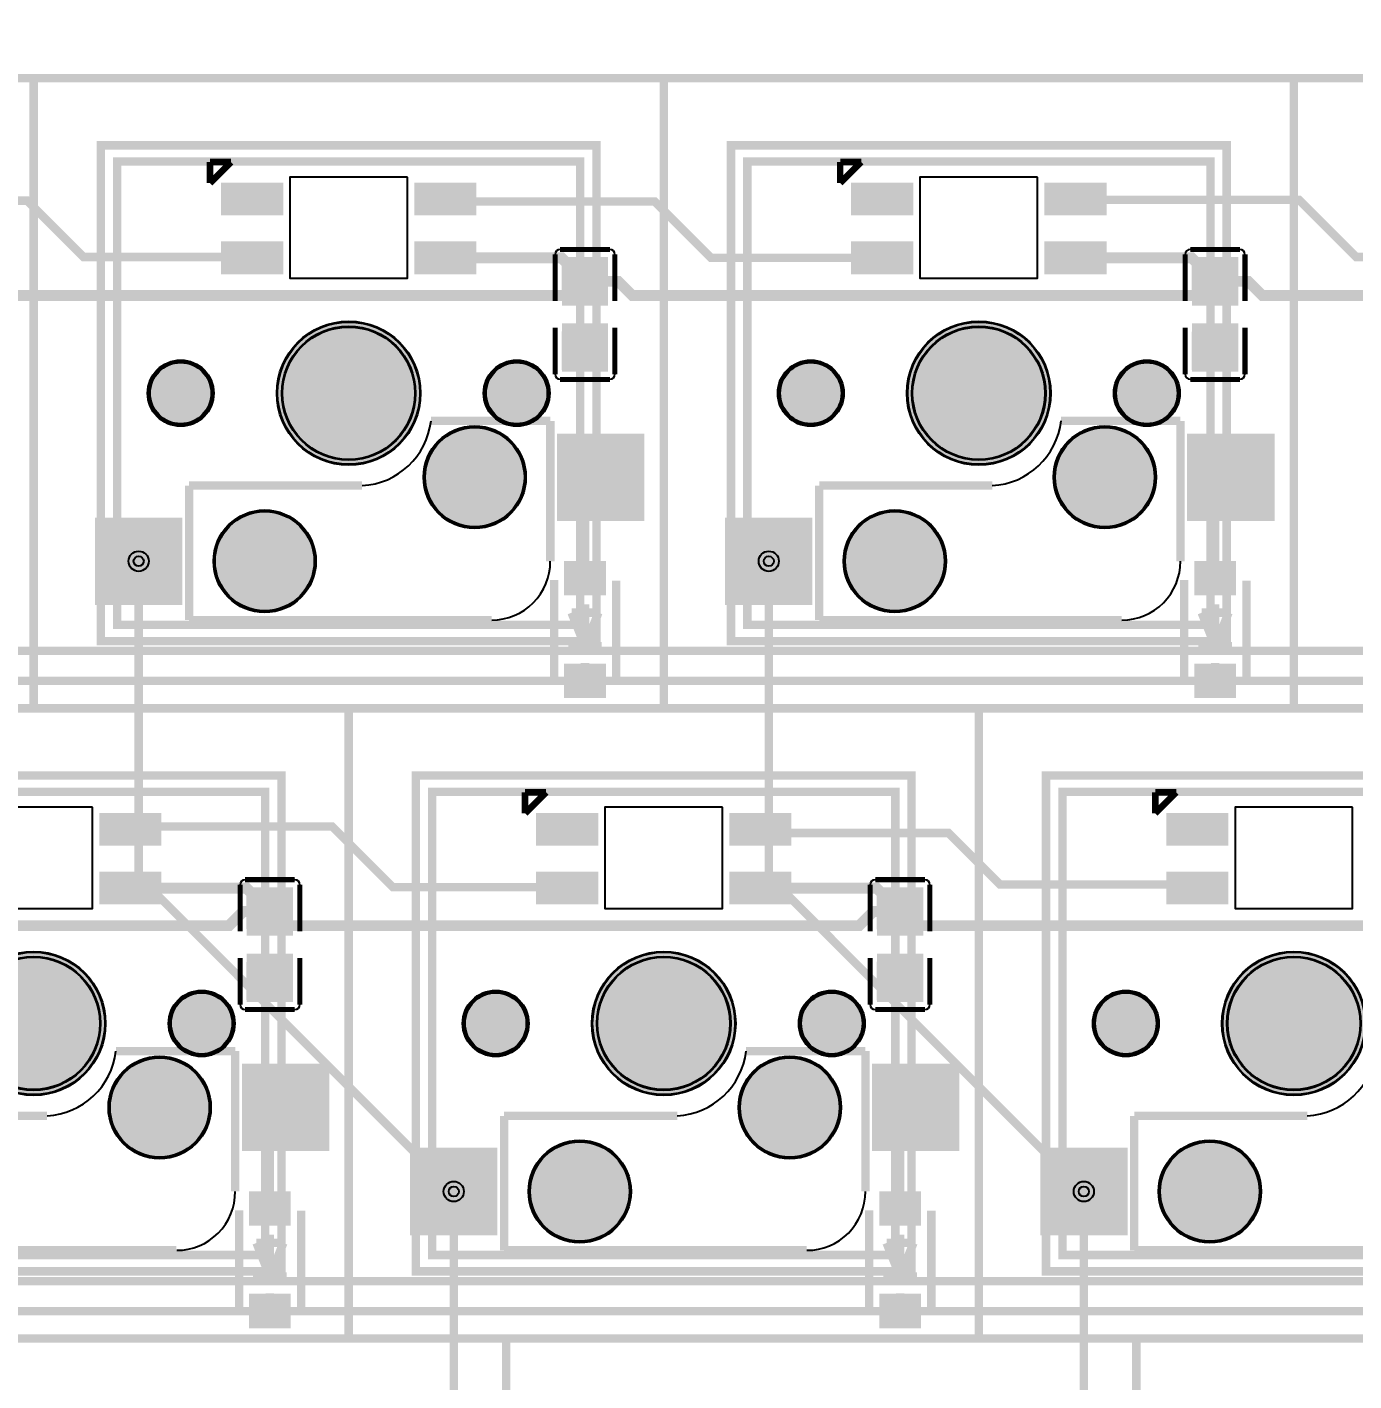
# Model space of a CAD drawing. Header units: millimetres. Extents: x 5 to 310, y -122 to -25.
# Drawn here: x 42.67 to 82.78, y -65.58 to -24.65 of the extents above; entities that cross this region are included whole.
import ezdxf

# ---------------------------------------------------------------- set-up
doc = ezdxf.new("R2010")
doc.units = ezdxf.units.MM
for name, color, linetype, true_color in [('BoardOutLine', 6, 'Continuous', 0xff00ff), ('BottomLayer', 5, 'Continuous', 0x0000ff), ('BottomPasteMaskLayer', 7, 'Continuous', 0x800000), ('BottomSilkLayer', 7, 'Continuous', 0x66cc33), ('BottomSolderMaskLayer', 7, 'Continuous', 0xaa00ff), ('Document', 7, 'Continuous', 0xffffff), ('Hole', 7, 'Continuous', 0x222222), ('Multi-Layer', 7, 'Continuous', 0xc0c0c0), ('TopLayer', 1, 'Continuous', 0xff0000), ('TopSilkLayer', 7, 'Continuous', 0xffcc00), ('TopSolderMaskLayer', 7, 'Continuous', 0x800080)]:
    doc.layers.add(name, color=color, linetype=linetype, true_color=true_color)

msp = doc.modelspace()

# ---------------------------------------------------------------- hatches: boundary and pattern name
at = {"layer": 'BottomLayer'}
for points in [[(48.579, -29.406), (50.357, -29.406), (50.357, -30.295), (48.579, -30.295)], [(54.421, -29.406), (56.199, -29.406), (56.199, -30.295), (54.421, -30.295)], [(67.629, -29.406), (69.407, -29.406), (69.407, -30.295), (67.629, -30.295)], [(73.471, -29.406), (75.249, -29.406), (75.249, -30.295), (73.471, -30.295)], [(48.579, -31.184), (50.357, -31.184), (50.357, -32.073), (48.579, -32.073)], [(54.421, -31.184), (56.199, -31.184), (56.199, -32.073), (54.421, -32.073)], [(67.629, -31.184), (69.407, -31.184), (69.407, -32.073), (67.629, -32.073)], [(73.471, -31.184), (75.249, -31.184), (75.249, -32.073), (73.471, -32.073)], [(60.208, -33.043), (58.858, -33.043), (58.858, -31.633), (60.208, -31.633)], [(79.258, -33.043), (77.908, -33.043), (77.908, -31.633), (79.258, -31.633)], [(60.208, -33.633), (58.858, -33.633), (58.858, -35.043), (60.208, -35.043)], [(79.258, -33.633), (77.908, -33.633), (77.908, -35.043), (79.258, -35.043)], [(58.739, -36.99), (61.279, -36.99), (61.279, -39.53), (58.739, -39.53)], [(77.789, -36.99), (80.329, -36.99), (80.329, -39.53), (77.789, -39.53)], [(44.769, -39.53), (47.309, -39.53), (47.309, -42.07), (44.769, -42.07)], [(63.819, -39.53), (66.359, -39.53), (66.359, -42.07), (63.819, -42.07)], [(60.133, -41.814), (60.133, -40.814), (58.933, -40.814), (58.933, -41.814)], [(79.183, -41.814), (79.183, -40.814), (77.983, -40.814), (77.983, -41.814)], [(60.133, -44.913), (60.133, -43.913), (58.933, -43.913), (58.933, -44.913)], [(79.183, -44.913), (79.183, -43.913), (77.983, -43.913), (77.983, -44.913)], [(44.896, -48.457), (46.674, -48.457), (46.674, -49.346), (44.896, -49.346)], [(58.104, -48.457), (59.882, -48.457), (59.882, -49.346), (58.104, -49.346)], [(63.946, -48.457), (65.724, -48.457), (65.724, -49.346), (63.946, -49.346)], [(77.154, -48.457), (78.932, -48.457), (78.932, -49.346), (77.154, -49.346)], [(44.896, -50.235), (46.674, -50.235), (46.674, -51.124), (44.896, -51.124)], [(58.104, -50.235), (59.882, -50.235), (59.882, -51.124), (58.104, -51.124)], [(63.946, -50.235), (65.724, -50.235), (65.724, -51.124), (63.946, -51.124)], [(77.154, -50.235), (78.932, -50.235), (78.932, -51.124), (77.154, -51.124)], [(50.682, -52.094), (49.332, -52.094), (49.332, -50.684), (50.682, -50.684)], [(69.733, -52.094), (68.383, -52.094), (68.383, -50.684), (69.733, -50.684)], [(50.682, -52.684), (49.332, -52.684), (49.332, -54.094), (50.682, -54.094)], [(69.733, -52.684), (68.383, -52.684), (68.383, -54.094), (69.733, -54.094)], [(49.214, -56.04), (51.754, -56.04), (51.754, -58.58), (49.214, -58.58)], [(68.264, -56.04), (70.804, -56.04), (70.804, -58.58), (68.264, -58.58)], [(54.294, -58.58), (56.834, -58.58), (56.834, -61.12), (54.294, -61.12)], [(73.344, -58.58), (75.884, -58.58), (75.884, -61.12), (73.344, -61.12)], [(50.607, -60.864), (50.607, -59.864), (49.407, -59.864), (49.407, -60.864)], [(69.658, -60.864), (69.658, -59.864), (68.458, -59.864), (68.458, -60.864)], [(50.607, -63.964), (50.607, -62.964), (49.407, -62.964), (49.407, -63.964)], [(69.658, -63.964), (69.658, -62.964), (68.458, -62.964), (68.458, -63.964)]]:
    msp.add_hatch(color=256, dxfattribs=at).paths.add_polyline_path(points)
at = {"layer": 'BottomPasteMaskLayer'}
for points in [[(48.579, -29.406), (50.357, -29.406), (50.357, -30.295), (48.579, -30.295)], [(54.421, -29.406), (56.199, -29.406), (56.199, -30.295), (54.421, -30.295)], [(67.629, -29.406), (69.407, -29.406), (69.407, -30.295), (67.629, -30.295)], [(73.471, -29.406), (75.249, -29.406), (75.249, -30.295), (73.471, -30.295)], [(48.579, -31.184), (50.357, -31.184), (50.357, -32.073), (48.579, -32.073)], [(54.421, -31.184), (56.199, -31.184), (56.199, -32.073), (54.421, -32.073)], [(67.629, -31.184), (69.407, -31.184), (69.407, -32.073), (67.629, -32.073)], [(73.471, -31.184), (75.249, -31.184), (75.249, -32.073), (73.471, -32.073)], [(60.153, -31.663), (58.873, -31.663), (58.823, -31.713), (58.823, -32.863), (58.873, -32.913), (59.283, -32.918), (59.283, -32.468), (59.733, -32.468), (59.733, -32.908), (60.153, -32.913), (60.203, -32.863), (60.203, -31.713)], [(79.203, -31.663), (77.923, -31.663), (77.873, -31.713), (77.873, -32.863), (77.923, -32.913), (78.333, -32.918), (78.333, -32.468), (78.783, -32.468), (78.783, -32.908), (79.203, -32.913), (79.253, -32.863), (79.253, -31.713)], [(60.153, -33.813), (59.733, -33.813), (59.733, -34.258), (59.283, -34.258), (59.283, -33.818), (58.873, -33.813), (58.823, -33.863), (58.823, -35.013), (58.873, -35.063), (60.153, -35.063), (60.203, -35.013), (60.203, -33.863)], [(79.203, -33.813), (78.783, -33.813), (78.783, -34.258), (78.333, -34.258), (78.333, -33.818), (77.923, -33.813), (77.873, -33.863), (77.873, -35.013), (77.923, -35.063), (79.203, -35.063), (79.253, -35.013), (79.253, -33.863)], [(58.739, -36.99), (61.279, -36.99), (61.279, -39.53), (58.739, -39.53)], [(77.789, -36.99), (80.329, -36.99), (80.329, -39.53), (77.789, -39.53)], [(44.769, -39.53), (47.309, -39.53), (47.309, -42.07), (44.769, -42.07)], [(63.819, -39.53), (66.359, -39.53), (66.359, -42.07), (63.819, -42.07)], [(60.133, -41.814), (60.133, -40.814), (58.933, -40.814), (58.933, -41.814)], [(79.183, -41.814), (79.183, -40.814), (77.983, -40.814), (77.983, -41.814)], [(60.133, -44.913), (60.133, -43.913), (58.933, -43.913), (58.933, -44.913)], [(79.183, -44.913), (79.183, -43.913), (77.983, -43.913), (77.983, -44.913)], [(44.896, -48.457), (46.674, -48.457), (46.674, -49.346), (44.896, -49.346)], [(58.104, -48.457), (59.882, -48.457), (59.882, -49.346), (58.104, -49.346)], [(63.946, -48.457), (65.724, -48.457), (65.724, -49.346), (63.946, -49.346)], [(77.154, -48.457), (78.932, -48.457), (78.932, -49.346), (77.154, -49.346)], [(44.896, -50.235), (46.674, -50.235), (46.674, -51.124), (44.896, -51.124)], [(58.104, -50.235), (59.882, -50.235), (59.882, -51.124), (58.104, -51.124)], [(63.946, -50.235), (65.724, -50.235), (65.724, -51.124), (63.946, -51.124)], [(77.154, -50.235), (78.932, -50.235), (78.932, -51.124), (77.154, -51.124)], [(50.627, -50.714), (49.347, -50.714), (49.297, -50.764), (49.297, -51.914), (49.347, -51.964), (49.757, -51.969), (49.757, -51.519), (50.207, -51.519), (50.207, -51.959), (50.627, -51.964), (50.677, -51.914), (50.677, -50.764)], [(69.678, -50.714), (68.398, -50.714), (68.348, -50.764), (68.348, -51.914), (68.398, -51.964), (68.808, -51.969), (68.808, -51.519), (69.258, -51.519), (69.258, -51.959), (69.678, -51.964), (69.728, -51.914), (69.728, -50.764)], [(50.627, -52.864), (50.207, -52.864), (50.207, -53.309), (49.757, -53.309), (49.757, -52.869), (49.347, -52.864), (49.297, -52.914), (49.297, -54.064), (49.347, -54.114), (50.627, -54.114), (50.677, -54.064), (50.677, -52.914)], [(69.678, -52.864), (69.258, -52.864), (69.258, -53.309), (68.808, -53.309), (68.808, -52.869), (68.398, -52.864), (68.348, -52.914), (68.348, -54.064), (68.398, -54.114), (69.678, -54.114), (69.728, -54.064), (69.728, -52.914)], [(49.214, -56.04), (51.754, -56.04), (51.754, -58.58), (49.214, -58.58)], [(68.264, -56.04), (70.804, -56.04), (70.804, -58.58), (68.264, -58.58)], [(54.294, -58.58), (56.834, -58.58), (56.834, -61.12), (54.294, -61.12)], [(73.344, -58.58), (75.884, -58.58), (75.884, -61.12), (73.344, -61.12)], [(50.607, -60.864), (50.607, -59.864), (49.407, -59.864), (49.407, -60.864)], [(69.658, -60.864), (69.658, -59.864), (68.458, -59.864), (68.458, -60.864)], [(50.607, -63.964), (50.607, -62.964), (49.407, -62.964), (49.407, -63.964)], [(69.658, -63.964), (69.658, -62.964), (68.458, -62.964), (68.458, -63.964)]]:
    msp.add_hatch(color=256, dxfattribs=at).paths.add_polyline_path(points)
at = {"layer": 'BottomSolderMaskLayer'}
for points in [[(48.528, -29.355), (50.408, -29.355), (50.408, -30.346), (48.528, -30.346)], [(54.37, -29.355), (56.25, -29.355), (56.25, -30.346), (54.37, -30.346)], [(67.578, -29.355), (69.458, -29.355), (69.458, -30.346), (67.578, -30.346)], [(73.42, -29.355), (75.3, -29.355), (75.3, -30.346), (73.42, -30.346)], [(48.528, -31.133), (50.408, -31.133), (50.408, -32.124), (48.528, -32.124)], [(54.37, -31.133), (56.25, -31.133), (56.25, -32.124), (54.37, -32.124)], [(67.578, -31.133), (69.458, -31.133), (69.458, -32.124), (67.578, -32.124)], [(73.42, -31.133), (75.3, -31.133), (75.3, -32.124), (73.42, -32.124)], [(60.232, -33.07), (58.833, -33.07), (58.833, -31.607), (60.232, -31.607)], [(79.282, -33.07), (77.884, -33.07), (77.884, -31.607), (79.282, -31.607)], [(50.213, -35.72, 1), (54.564, -35.72, 1)], [(69.264, -35.72, 1), (73.615, -35.72, 1)], [(60.232, -33.607), (58.833, -33.607), (58.833, -35.07), (60.232, -35.07)], [(79.282, -33.607), (77.884, -33.607), (77.884, -35.07), (79.282, -35.07)], [(46.308, -35.72, 1), (48.309, -35.72, 1)], [(56.468, -35.72, 1), (58.469, -35.72, 1)], [(65.359, -35.72, 1), (67.36, -35.72, 1)], [(75.519, -35.72, 1), (77.52, -35.72, 1)], [(54.648, -38.26, 1), (57.749, -38.26, 1)], [(73.699, -38.26, 1), (76.8, -38.26, 1)], [(58.688, -36.939), (61.33, -36.939), (61.33, -39.58), (58.688, -39.58)], [(77.738, -36.939), (80.38, -36.939), (80.38, -39.58), (77.738, -39.58)], [(48.298, -40.8, 1), (51.399, -40.8, 1)], [(67.349, -40.8, 1), (70.45, -40.8, 1)], [(44.718, -39.479), (47.36, -39.479), (47.36, -42.12), (44.718, -42.12)], [(63.768, -39.479), (66.41, -39.479), (66.41, -42.12), (63.768, -42.12)], [(60.163, -41.835), (60.163, -40.792), (58.902, -40.792), (58.902, -41.835)], [(79.214, -41.835), (79.214, -40.792), (77.953, -40.792), (77.953, -41.835)], [(60.163, -44.935), (60.163, -43.892), (58.902, -43.892), (58.902, -44.935)], [(79.214, -44.935), (79.214, -43.892), (77.953, -43.892), (77.953, -44.935)], [(44.845, -48.406), (46.724, -48.406), (46.724, -49.396), (44.845, -49.396)], [(58.053, -48.406), (59.933, -48.406), (59.933, -49.396), (58.053, -49.396)], [(63.895, -48.406), (65.775, -48.406), (65.775, -49.396), (63.895, -49.396)], [(77.104, -48.406), (78.983, -48.406), (78.983, -49.396), (77.104, -49.396)], [(44.845, -50.184), (46.724, -50.184), (46.724, -51.174), (44.845, -51.174)], [(58.053, -50.184), (59.933, -50.184), (59.933, -51.174), (58.053, -51.174)], [(63.895, -50.184), (65.775, -50.184), (65.775, -51.174), (63.895, -51.174)], [(77.104, -50.184), (78.983, -50.184), (78.983, -51.174), (77.104, -51.174)], [(50.707, -52.12), (49.308, -52.12), (49.308, -50.657), (50.707, -50.657)], [(69.757, -52.12), (68.359, -52.12), (68.359, -50.657), (69.757, -50.657)], [(40.688, -54.77, 1), (45.039, -54.77, 1)], [(50.707, -52.657), (49.308, -52.657), (49.308, -54.12), (50.707, -54.12)], [(59.738, -54.77, 1), (64.089, -54.77, 1)], [(69.757, -52.657), (68.359, -52.657), (68.359, -54.12), (69.757, -54.12)], [(78.789, -54.77, 1), (83.14, -54.77, 1)], [(46.943, -54.77, 1), (48.944, -54.77, 1)], [(55.833, -54.77, 1), (57.834, -54.77, 1)], [(65.993, -54.77, 1), (67.994, -54.77, 1)], [(74.884, -54.77, 1), (76.885, -54.77, 1)], [(45.123, -57.31, 1), (48.224, -57.31, 1)], [(49.163, -55.989), (51.804, -55.989), (51.804, -58.631), (49.163, -58.631)], [(64.173, -57.31, 1), (67.274, -57.31, 1)], [(68.213, -55.989), (70.855, -55.989), (70.855, -58.631), (68.213, -58.631)], [(57.823, -59.85, 1), (60.924, -59.85, 1)], [(76.874, -59.85, 1), (79.975, -59.85, 1)], [(54.243, -58.529), (56.885, -58.529), (56.885, -61.171), (54.243, -61.171)], [(73.294, -58.529), (75.935, -58.529), (75.935, -61.171), (73.294, -61.171)], [(50.638, -60.885), (50.638, -59.843), (49.377, -59.843), (49.377, -60.885)], [(69.688, -60.885), (69.688, -59.843), (68.427, -59.843), (68.427, -60.885)], [(50.638, -63.985), (50.638, -62.943), (49.377, -62.943), (49.377, -63.985)], [(69.688, -63.985), (69.688, -62.943), (68.427, -62.943), (68.427, -63.985)]]:
    msp.add_hatch(color=256, dxfattribs=at).paths.add_polyline_path(points)
at = {"layer": 'Document'}
for points in [[(59.66, -41.72), (59.66, -40.831), (59.406, -40.831), (59.406, -41.72)], [(78.71, -41.72), (78.71, -40.831), (78.456, -40.831), (78.456, -41.72)], [(59.096, -41.392), (59.985, -41.392), (59.985, -41.138), (59.096, -41.138)], [(78.147, -41.392), (79.036, -41.392), (79.036, -41.138), (78.147, -41.138)], [(59.66, -44.769), (59.66, -43.88), (59.406, -43.88), (59.406, -44.769)], [(78.71, -44.769), (78.71, -43.88), (78.456, -43.88), (78.456, -44.769)], [(50.134, -60.771), (50.134, -59.882), (49.88, -59.882), (49.88, -60.771)], [(69.185, -60.771), (69.185, -59.882), (68.931, -59.882), (68.931, -60.771)], [(49.571, -60.443), (50.46, -60.443), (50.46, -60.189), (49.571, -60.189)], [(68.621, -60.443), (69.51, -60.443), (69.51, -60.189), (68.621, -60.189)], [(50.134, -63.819), (50.134, -62.93), (49.88, -62.93), (49.88, -63.819)], [(69.185, -63.819), (69.185, -62.93), (68.931, -62.93), (68.931, -63.819)]]:
    msp.add_hatch(color=256, dxfattribs=at).paths.add_polyline_path(points)
at = {"layer": 'Multi-Layer'}
for points in [[(50.239, -35.72, 1), (54.539, -35.72, 1)], [(69.289, -35.72, 1), (73.589, -35.72, 1)], [(46.334, -35.72, 1), (48.284, -35.72, 1)], [(56.494, -35.72, 1), (58.444, -35.72, 1)], [(65.384, -35.72, 1), (67.334, -35.72, 1)], [(75.544, -35.72, 1), (77.494, -35.72, 1)], [(54.674, -38.26, 1), (57.724, -38.26, 1)], [(73.724, -38.26, 1), (76.774, -38.26, 1)], [(48.324, -40.8, 1), (51.374, -40.8, 1)], [(67.374, -40.8, 1), (70.424, -40.8, 1)], [(40.714, -54.77, 1), (45.014, -54.77, 1)], [(59.764, -54.77, 1), (64.064, -54.77, 1)], [(78.814, -54.77, 1), (83.114, -54.77, 1)], [(46.969, -54.77, 1), (48.919, -54.77, 1)], [(55.859, -54.77, 1), (57.809, -54.77, 1)], [(66.019, -54.77, 1), (67.969, -54.77, 1)], [(74.909, -54.77, 1), (76.859, -54.77, 1)], [(45.149, -57.31, 1), (48.199, -57.31, 1)], [(64.199, -57.31, 1), (67.249, -57.31, 1)], [(57.849, -59.85, 1), (60.899, -59.85, 1)], [(76.899, -59.85, 1), (79.949, -59.85, 1)]]:
    msp.add_hatch(color=256, dxfattribs=at).paths.add_polyline_path(points)
at = {"layer": 'TopSolderMaskLayer'}
for points in [[(50.213, -35.72, 1), (54.564, -35.72, 1)], [(69.264, -35.72, 1), (73.615, -35.72, 1)], [(46.308, -35.72, 1), (48.309, -35.72, 1)], [(56.468, -35.72, 1), (58.469, -35.72, 1)], [(65.359, -35.72, 1), (67.36, -35.72, 1)], [(75.519, -35.72, 1), (77.52, -35.72, 1)], [(54.648, -38.26, 1), (57.749, -38.26, 1)], [(73.699, -38.26, 1), (76.8, -38.26, 1)], [(48.298, -40.8, 1), (51.399, -40.8, 1)], [(67.349, -40.8, 1), (70.45, -40.8, 1)], [(40.688, -54.77, 1), (45.039, -54.77, 1)], [(59.738, -54.77, 1), (64.089, -54.77, 1)], [(78.789, -54.77, 1), (83.14, -54.77, 1)], [(46.943, -54.77, 1), (48.944, -54.77, 1)], [(55.833, -54.77, 1), (57.834, -54.77, 1)], [(65.993, -54.77, 1), (67.994, -54.77, 1)], [(74.884, -54.77, 1), (76.885, -54.77, 1)], [(45.123, -57.31, 1), (48.224, -57.31, 1)], [(64.173, -57.31, 1), (67.274, -57.31, 1)], [(57.823, -59.85, 1), (60.924, -59.85, 1)], [(76.874, -59.85, 1), (79.975, -59.85, 1)]]:
    msp.add_hatch(color=256, dxfattribs=at).paths.add_polyline_path(points)

# ---------------------------------------------------------------- linework, layer by layer
at = {"layer": 'BoardOutLine', "const_width": 0.254}
msp.add_lwpolyline([(4.766, -26.196), (309.566, -26.196), (309.566, -121.445), (4.766, -121.445), (4.766, -26.196)], close=True, dxfattribs=at)
at = {"layer": 'BottomLayer'}
for points, const_width in [([(49.347, -31.603), (44.369, -31.603), (42.667, -29.901), (36.393, -29.901)], 0.254), ([(68.473, -31.628), (63.343, -31.628), (61.641, -29.926), (55.392, -29.926)], 0.254), ([(87.523, -31.603), (82.85, -31.603), (81.123, -29.876), (74.239, -29.876)], 0.254), ([(59.533, -32.338), (58.823, -31.629), (55.31, -31.629)], 0.33), ([(78.583, -32.338), (77.873, -31.629), (74.36, -31.629)], 0.33), ([(59.533, -32.338), (59.105, -32.766), (41.91, -32.766), (41.482, -32.338), (40.482, -32.338)], 0.33), ([(78.583, -32.338), (78.155, -32.766), (60.96, -32.766), (60.532, -32.338), (59.533, -32.338)], 0.33), ([(97.634, -32.338), (97.206, -32.766), (80.01, -32.766), (79.582, -32.338), (78.583, -32.338)], 0.33), ([(60.009, -38.26), (59.533, -38.736), (59.533, -41.314)], 0.254), ([(79.059, -38.26), (78.583, -38.736), (78.583, -41.314)], 0.254), ([(280.696, -43.51), (280.696, -43.51), (14.681, -43.51)], 0.254), ([(21.432, -44.414), (21.432, -44.414), (307.188, -44.414)], 0.254), ([(58.847, -50.648), (53.719, -50.648), (51.885, -48.814), (45.959, -48.814)], 0.254), ([(78.11, -50.572), (72.083, -50.572), (70.523, -49.014), (65.072, -49.014)], 0.254), ([(50.007, -51.389), (49.298, -50.679), (45.785, -50.679)], 0.33), ([(69.058, -51.389), (68.348, -50.679), (64.835, -50.679)], 0.33), ([(26.194, -51.389), (26.622, -51.816), (48.768, -51.816), (49.195, -51.389), (50.007, -51.389)], 0.33), ([(50.007, -51.389), (50.435, -51.816), (67.818, -51.816), (68.245, -51.389), (69.058, -51.389)], 0.33), ([(69.058, -51.389), (69.485, -51.816), (86.868, -51.816), (87.295, -51.389), (88.108, -51.389)], 0.33), ([(50.484, -57.31), (50.007, -57.786), (50.007, -60.364)], 0.254), ([(69.534, -57.31), (69.058, -57.786), (69.058, -60.364)], 0.254), ([(280.696, -62.561), (280.696, -62.561), (17.628, -62.561)], 0.254), ([(307.188, -63.464), (307.188, -63.464), (26.194, -63.464)], 0.254)]:
    msp.add_lwpolyline(points, dxfattribs=dict(at, const_width=const_width))
at = {"layer": 'BottomSilkLayer'}
for points, const_width in [([(48.198, -29.37), (48.198, -29.37), (48.833, -28.735)], 0.2), ([(48.198, -28.735), (48.198, -28.735), (48.833, -28.735)], 0.2), ([(48.198, -29.37), (48.198, -29.37), (48.198, -28.735)], 0.2), ([(67.248, -29.37), (67.248, -29.37), (67.883, -28.735)], 0.2), ([(67.248, -28.735), (67.248, -28.735), (67.883, -28.735)], 0.2), ([(67.248, -29.37), (67.248, -29.37), (67.248, -28.735)], 0.2), ([(58.629, -31.527), (58.629, -31.527), (58.629, -32.937)], 0.152), ([(60.284, -31.375), (60.284, -31.375), (58.781, -31.375)], 0.152), ([(60.436, -32.937), (60.436, -32.937), (60.436, -31.527)], 0.152), ([(77.679, -31.527), (77.679, -31.527), (77.679, -32.937)], 0.152), ([(79.334, -31.375), (79.334, -31.375), (77.832, -31.375)], 0.152), ([(79.487, -32.937), (79.487, -32.937), (79.487, -31.527)], 0.152), ([(58.629, -35.149), (58.629, -35.149), (58.629, -33.739)], 0.152), ([(60.436, -33.739), (60.436, -33.739), (60.436, -35.149)], 0.152), ([(77.679, -35.149), (77.679, -35.149), (77.679, -33.739)], 0.152), ([(79.487, -33.739), (79.487, -33.739), (79.487, -35.149)], 0.152), ([(60.284, -35.302), (60.284, -35.302), (58.781, -35.302)], 0.152), ([(79.334, -35.302), (79.334, -35.302), (77.832, -35.302)], 0.152), ([(58.599, -44.37), (58.599, -44.37), (58.599, -41.37)], 0.254), ([(60.479, -44.384), (60.479, -44.384), (60.479, -41.384)], 0.254), ([(77.65, -44.37), (77.65, -44.37), (77.65, -41.37)], 0.254), ([(79.53, -44.384), (79.53, -44.384), (79.53, -41.384)], 0.254), ([(59.533, -43.626), (59.533, -43.626), (59.533, -42.101)], 0.254), ([(78.583, -43.626), (78.583, -43.626), (78.583, -42.101)], 0.254), ([(59.126, -42.355), (59.126, -42.355), (59.533, -43.372)], 0.254), ([(59.939, -42.355), (59.939, -42.355), (59.126, -42.355)], 0.254), ([(59.533, -43.372), (59.533, -43.372), (59.939, -42.355)], 0.254), ([(78.177, -42.355), (78.177, -42.355), (78.583, -43.372)], 0.254), ([(78.989, -42.355), (78.989, -42.355), (78.177, -42.355)], 0.254), ([(78.583, -43.372), (78.583, -43.372), (78.989, -42.355)], 0.254), ([(60.041, -43.372), (60.041, -43.372), (59.025, -43.372)], 0.254), ([(79.091, -43.372), (79.091, -43.372), (78.075, -43.372)], 0.254), ([(57.723, -48.42), (57.723, -48.42), (58.358, -47.785)], 0.2), ([(57.723, -47.785), (57.723, -47.785), (58.358, -47.785)], 0.2), ([(57.723, -48.42), (57.723, -48.42), (57.723, -47.785)], 0.2), ([(76.773, -48.42), (76.773, -48.42), (77.408, -47.785)], 0.2), ([(76.773, -47.785), (76.773, -47.785), (77.408, -47.785)], 0.2), ([(76.773, -48.42), (76.773, -48.42), (76.773, -47.785)], 0.2), ([(49.104, -50.578), (49.104, -50.578), (49.104, -51.988)], 0.152), ([(50.759, -50.425), (50.759, -50.425), (49.256, -50.425)], 0.152), ([(50.911, -51.988), (50.911, -51.988), (50.911, -50.578)], 0.152), ([(68.154, -50.578), (68.154, -50.578), (68.154, -51.988)], 0.152), ([(69.809, -50.425), (69.809, -50.425), (68.307, -50.425)], 0.152), ([(69.961, -51.988), (69.961, -51.988), (69.961, -50.578)], 0.152), ([(49.104, -54.2), (49.104, -54.2), (49.104, -52.79)], 0.152), ([(50.911, -52.79), (50.911, -52.79), (50.911, -54.2)], 0.152), ([(68.154, -54.2), (68.154, -54.2), (68.154, -52.79)], 0.152), ([(69.961, -52.79), (69.961, -52.79), (69.961, -54.2)], 0.152), ([(50.759, -54.352), (50.759, -54.352), (49.256, -54.352)], 0.152), ([(69.809, -54.352), (69.809, -54.352), (68.307, -54.352)], 0.152), ([(49.074, -63.421), (49.074, -63.421), (49.074, -60.421)], 0.254), ([(50.954, -63.434), (50.954, -63.434), (50.954, -60.434)], 0.254), ([(68.125, -63.421), (68.125, -63.421), (68.125, -60.421)], 0.254), ([(70.004, -63.434), (70.004, -63.434), (70.004, -60.434)], 0.254), ([(49.601, -61.406), (49.601, -61.406), (50.007, -62.422)], 0.254), ([(50.414, -61.406), (50.414, -61.406), (49.601, -61.406)], 0.254), ([(50.007, -62.676), (50.007, -62.676), (50.007, -61.152)], 0.254), ([(50.007, -62.422), (50.007, -62.422), (50.414, -61.406)], 0.254), ([(68.651, -61.406), (68.651, -61.406), (69.058, -62.422)], 0.254), ([(69.464, -61.406), (69.464, -61.406), (68.651, -61.406)], 0.254), ([(69.058, -62.676), (69.058, -62.676), (69.058, -61.152)], 0.254), ([(69.058, -62.422), (69.058, -62.422), (69.464, -61.406)], 0.254), ([(50.515, -62.422), (50.515, -62.422), (49.499, -62.422)], 0.254), ([(69.566, -62.422), (69.566, -62.422), (68.55, -62.422)], 0.254)]:
    msp.add_lwpolyline(points, dxfattribs=dict(at, const_width=const_width))
for centre, start, end in [((58.781, -31.527), 90, 180), ((60.284, -31.527), 0, 90), ((77.832, -31.527), 90, 180), ((79.334, -31.527), 0, 90), ((58.781, -35.149), 180, 270), ((60.284, -35.149), 270, 0), ((77.832, -35.149), 180, 270), ((79.334, -35.149), 270, 0), ((49.256, -50.578), 90, 180), ((50.759, -50.578), 0, 90), ((68.307, -50.578), 90, 180), ((69.809, -50.578), 0, 90), ((49.256, -54.2), 180, 270), ((50.759, -54.2), 270, 0), ((68.307, -54.2), 180, 270), ((69.809, -54.2), 270, 0)]:
    msp.add_arc(centre, 0.152, start, end, dxfattribs=at)
at = {"layer": 'BottomSolderMaskLayer'}
for centre, radius in [((52.389, -35.72), 2.175), ((71.439, -35.72), 2.175), ((52.389, -35.72), 2.024), ((71.439, -35.72), 2.024), ((47.309, -35.72), 1), ((47.309, -35.72), 0.949), ((57.469, -35.72), 1), ((57.469, -35.72), 0.949), ((66.359, -35.72), 1), ((66.359, -35.72), 0.949), ((76.519, -35.72), 1), ((76.519, -35.72), 0.949), ((56.199, -38.26), 1.55), ((56.199, -38.26), 1.525), ((75.249, -38.26), 1.55), ((75.249, -38.26), 1.525), ((49.849, -40.8), 1.55), ((49.849, -40.8), 1.525), ((68.899, -40.8), 1.55), ((68.899, -40.8), 1.525), ((42.864, -54.77), 2.175), ((42.864, -54.77), 2.024), ((61.914, -54.77), 2.175), ((61.914, -54.77), 2.024), ((80.964, -54.77), 2.175), ((80.964, -54.77), 2.024), ((47.944, -54.77), 1), ((47.944, -54.77), 0.949), ((56.834, -54.77), 1), ((56.834, -54.77), 0.949), ((66.994, -54.77), 1), ((66.994, -54.77), 0.949), ((75.884, -54.77), 1), ((75.884, -54.77), 0.949), ((46.674, -57.31), 1.55), ((46.674, -57.31), 1.525), ((65.724, -57.31), 1.55), ((65.724, -57.31), 1.525), ((59.374, -59.85), 1.55), ((59.374, -59.85), 1.525), ((78.424, -59.85), 1.55), ((78.424, -59.85), 1.525)]:
    msp.add_circle(centre, radius, dxfattribs=at)
at = {"layer": 'Document', "const_width": 0.254}
for points in [[(42.863, -45.245), (23.813, -45.245), (23.813, -26.195), (42.863, -26.195)], [(42.863, -26.195), (42.863, -26.195), (42.863, -45.245)], [(61.914, -45.245), (42.864, -45.245), (42.864, -26.195), (61.914, -26.195)], [(61.914, -26.195), (61.914, -26.195), (61.914, -45.245)], [(80.964, -45.245), (61.914, -45.245), (61.914, -26.195), (80.964, -26.195)], [(80.964, -26.195), (80.964, -26.195), (80.964, -45.245)], [(100.015, -45.245), (80.965, -45.245), (80.965, -26.195), (100.015, -26.195)], [(54.878, -36.558), (54.878, -36.558), (58.485, -36.558)], [(58.485, -36.558), (58.485, -36.558), (58.485, -40.8)], [(73.928, -36.558), (73.928, -36.558), (77.535, -36.558)], [(77.535, -36.558), (77.535, -36.558), (77.535, -40.8)], [(47.563, -38.514), (47.563, -38.514), (47.563, -42.578)], [(47.563, -38.514), (47.563, -38.514), (52.795, -38.514)], [(66.613, -38.514), (66.613, -38.514), (66.613, -42.578)], [(66.613, -38.514), (66.613, -38.514), (71.846, -38.514)], [(56.707, -42.578), (56.707, -42.578), (47.563, -42.578)], [(75.757, -42.578), (75.757, -42.578), (66.613, -42.578)], [(52.389, -64.295), (33.338, -64.295), (33.338, -45.245), (52.389, -45.245)], [(71.439, -64.295), (52.389, -64.295), (52.389, -45.245), (71.439, -45.245)], [(52.389, -45.245), (52.389, -45.245), (52.389, -64.295)], [(90.489, -64.295), (71.439, -64.295), (71.439, -45.245), (90.489, -45.245)], [(71.439, -45.245), (71.439, -45.245), (71.439, -64.295)], [(45.353, -55.608), (45.353, -55.608), (48.96, -55.608)], [(48.96, -55.608), (48.96, -55.608), (48.96, -59.85)], [(64.403, -55.608), (64.403, -55.608), (68.01, -55.608)], [(68.01, -55.608), (68.01, -55.608), (68.01, -59.85)], [(38.037, -57.564), (38.037, -57.564), (43.27, -57.564)], [(57.088, -57.564), (57.088, -57.564), (57.088, -61.628)], [(57.088, -57.564), (57.088, -57.564), (62.32, -57.564)], [(76.138, -57.564), (76.138, -57.564), (76.138, -61.628)], [(76.138, -57.564), (76.138, -57.564), (81.371, -57.564)], [(47.182, -61.628), (47.182, -61.628), (38.038, -61.628)], [(66.232, -61.628), (66.232, -61.628), (57.088, -61.628)], [(85.282, -61.628), (85.282, -61.628), (76.138, -61.628)], [(57.151, -83.345), (38.101, -83.345), (38.101, -64.295), (57.151, -64.295)], [(57.151, -64.295), (57.151, -64.295), (57.151, -83.345)], [(76.202, -83.345), (57.152, -83.345), (57.152, -64.295), (76.202, -64.295)], [(95.252, -83.345), (76.202, -83.345), (76.202, -64.295), (95.252, -64.295)], [(76.202, -64.295), (76.202, -64.295), (76.202, -83.345)]]:
    msp.add_lwpolyline(points, dxfattribs=at)
for points in [[(59.882, -43.213), (59.882, -28.227), (44.896, -28.227), (44.896, -43.213), (59.882, -43.213)], [(78.932, -43.213), (78.932, -28.227), (63.946, -28.227), (63.946, -43.213), (78.932, -43.213)], [(50.357, -62.263), (50.357, -47.277), (35.37, -47.277), (35.37, -62.263), (50.357, -62.263)], [(69.407, -62.263), (69.407, -47.277), (54.421, -47.277), (54.421, -62.263), (69.407, -62.263)], [(88.457, -62.263), (88.457, -47.277), (73.471, -47.277), (73.471, -62.263), (88.457, -62.263)]]:
    msp.add_lwpolyline(points, close=True, dxfattribs=at)
at = {"layer": 'Document'}
for centre, radius, start, end in [((52.674, -36.298), 2.219, 273.1216, 353.2761), ((71.725, -36.298), 2.219, 273.1216, 353.2761), ((56.715, -40.808), 1.769, 270, 0.2787), ((75.766, -40.808), 1.769, 270, 0.2787), ((43.149, -55.348), 2.219, 273.1216, 353.2761), ((62.199, -55.348), 2.219, 273.1216, 353.2761), ((81.25, -55.348), 2.219, 273.1216, 353.2761), ((47.19, -59.859), 1.769, 270, 0.2787), ((66.241, -59.859), 1.769, 270, 0.2787)]:
    msp.add_arc(centre, radius, start, end, dxfattribs=at)
at = {"layer": 'Hole'}
for centre in [(46.039, -40.8), (65.089, -40.8), (55.564, -59.85), (74.614, -59.85)]:
    msp.add_circle(centre, 0.152, dxfattribs=at)
at = {"layer": 'Multi-Layer'}
for points in [[(54.165, -29.188), (50.609, -29.188), (50.609, -32.244), (54.165, -32.244)], [(73.216, -29.188), (69.66, -29.188), (69.66, -32.244), (73.216, -32.244)], [(44.64, -48.238), (41.084, -48.238), (41.084, -51.294), (44.64, -51.294)], [(63.691, -48.238), (60.134, -48.238), (60.134, -51.294), (63.691, -51.294)], [(82.741, -48.238), (79.185, -48.238), (79.185, -51.294), (82.741, -51.294)]]:
    msp.add_lwpolyline(points, close=True, dxfattribs=at)
for centre, radius in [((52.389, -35.72), 2.15), ((52.389, -35.72), 2), ((71.439, -35.72), 2.15), ((71.439, -35.72), 2), ((47.309, -35.72), 0.975), ((57.469, -35.72), 0.975), ((66.359, -35.72), 0.975), ((76.519, -35.72), 0.975), ((47.309, -35.72), 0.925), ((57.469, -35.72), 0.925), ((66.359, -35.72), 0.925), ((76.519, -35.72), 0.925), ((56.199, -38.26), 1.525), ((56.199, -38.26), 1.5), ((75.249, -38.26), 1.525), ((75.249, -38.26), 1.5), ((49.849, -40.8), 1.525), ((68.899, -40.8), 1.525), ((49.849, -40.8), 1.5), ((68.899, -40.8), 1.5), ((46.039, -40.8), 0.305), ((65.089, -40.8), 0.305), ((42.864, -54.77), 2.15), ((42.864, -54.77), 2), ((61.914, -54.77), 2.15), ((61.914, -54.77), 2), ((80.964, -54.77), 2.15), ((80.964, -54.77), 2), ((47.944, -54.77), 0.975), ((47.944, -54.77), 0.925), ((56.834, -54.77), 0.975), ((56.834, -54.77), 0.925), ((66.994, -54.77), 0.975), ((66.994, -54.77), 0.925), ((75.884, -54.77), 0.975), ((75.884, -54.77), 0.925), ((46.674, -57.31), 1.525), ((46.674, -57.31), 1.5), ((65.724, -57.31), 1.525), ((65.724, -57.31), 1.5), ((59.374, -59.85), 1.525), ((59.374, -59.85), 1.5), ((78.424, -59.85), 1.525), ((78.424, -59.85), 1.5), ((55.564, -59.85), 0.305), ((74.614, -59.85), 0.305)]:
    msp.add_circle(centre, radius, dxfattribs=at)
at = {"layer": 'TopLayer', "const_width": 0.254}
for points in [[(46.039, -40.8), (46.039, -50.325), (55.564, -59.85)], [(65.089, -40.8), (65.089, -50.325), (74.614, -59.85)], [(55.564, -59.85), (55.564, -74.138), (60.327, -78.9)], [(74.614, -59.85), (74.614, -74.138), (79.377, -78.9)]]:
    msp.add_lwpolyline(points, dxfattribs=at)
at = {"layer": 'TopSilkLayer', "const_width": 0.254}
for points in [[(45.391, -28.72), (59.39, -28.72), (59.39, -42.719), (45.391, -42.719), (45.391, -28.72)], [(64.441, -28.72), (78.44, -28.72), (78.44, -42.719), (64.441, -42.719), (64.441, -28.72)], [(35.866, -47.77), (49.865, -47.77), (49.865, -61.769), (35.866, -61.769), (35.866, -47.77)], [(54.916, -47.77), (68.915, -47.77), (68.915, -61.769), (54.916, -61.769), (54.916, -47.77)], [(73.966, -47.77), (87.965, -47.77), (87.965, -61.769), (73.966, -61.769), (73.966, -47.77)]]:
    msp.add_lwpolyline(points, close=True, dxfattribs=at)
at = {"layer": 'TopSolderMaskLayer'}
for centre, radius in [((52.389, -35.72), 2.175), ((71.439, -35.72), 2.175), ((52.389, -35.72), 2.024), ((71.439, -35.72), 2.024), ((47.309, -35.72), 1), ((47.309, -35.72), 0.949), ((57.469, -35.72), 1), ((57.469, -35.72), 0.949), ((66.359, -35.72), 1), ((66.359, -35.72), 0.949), ((76.519, -35.72), 1), ((76.519, -35.72), 0.949), ((56.199, -38.26), 1.55), ((56.199, -38.26), 1.525), ((75.249, -38.26), 1.55), ((75.249, -38.26), 1.525), ((49.849, -40.8), 1.55), ((49.849, -40.8), 1.525), ((68.899, -40.8), 1.55), ((68.899, -40.8), 1.525), ((42.864, -54.77), 2.175), ((42.864, -54.77), 2.024), ((61.914, -54.77), 2.175), ((61.914, -54.77), 2.024), ((80.964, -54.77), 2.175), ((80.964, -54.77), 2.024), ((47.944, -54.77), 1), ((47.944, -54.77), 0.949), ((56.834, -54.77), 1), ((56.834, -54.77), 0.949), ((66.994, -54.77), 1), ((66.994, -54.77), 0.949), ((75.884, -54.77), 1), ((75.884, -54.77), 0.949), ((46.674, -57.31), 1.55), ((46.674, -57.31), 1.525), ((65.724, -57.31), 1.55), ((65.724, -57.31), 1.525), ((59.374, -59.85), 1.55), ((59.374, -59.85), 1.525), ((78.424, -59.85), 1.55), ((78.424, -59.85), 1.525)]:
    msp.add_circle(centre, radius, dxfattribs=at)

doc.saveas('drawing.dxf')
